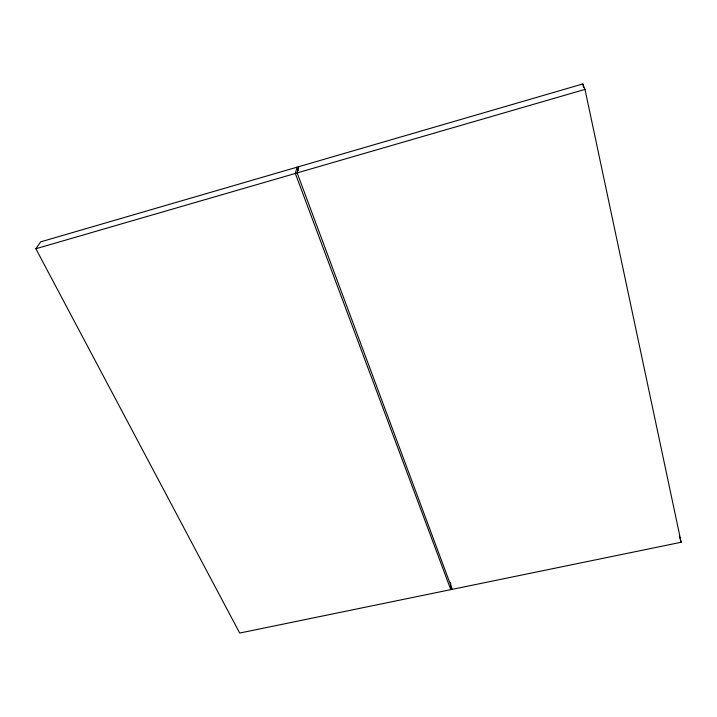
<?xml version="1.0" encoding="UTF-8"?>
<svg xmlns="http://www.w3.org/2000/svg" width="717" height="717" viewBox="0 0 717 717"><rect width="100%" height="100%" fill="white"/><g stroke="black" fill="none" stroke-linecap="round" stroke-linejoin="round"><path stroke-width="1.08" d="M298.846 166.658L297.161 172.914L452.248 589.338M35.85 248.745L40.681 241.853L582.831 83.943L584.991 89.392L681.15 542.258L239.693 633.057L35.85 248.745L584.991 89.392M298.218 170.332L297.044 167.186L295.332 173.451L450.778 589.643L450.59 582.527M679.357 536.244L681.15 542.258M582.831 83.943L583.53 87.223"/></g></svg>
